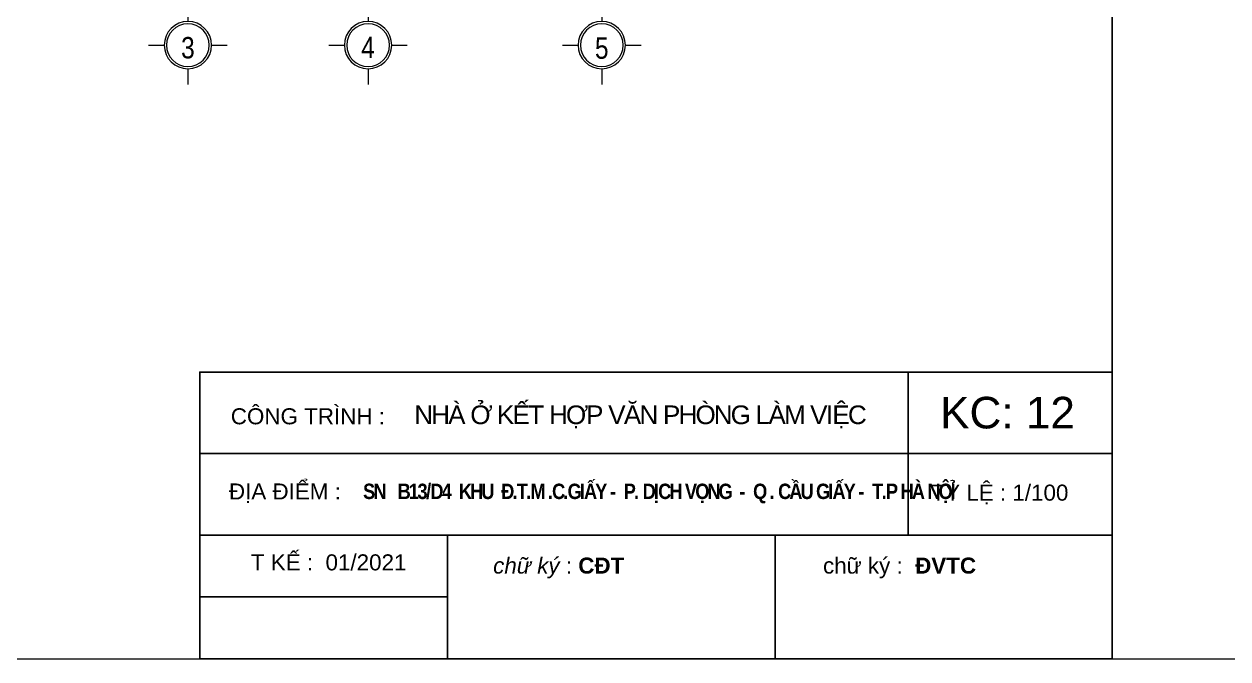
# Model space of a CAD drawing. Extents: x -165145 to 691808, y -202842 to 311040.
# Drawn here: x 621233 to 633596, y 153938 to 160457 of the extents above; entities that cross this region are included whole.
import ezdxf
from ezdxf.enums import TextEntityAlignment as Align

# ---------------------------------------------------------------- set-up
doc = ezdxf.new("R2010")
doc.units = 0
doc.header["$LTSCALE"] = 10
doc.header["$MEASUREMENT"] = 0
doc.linetypes.add('HIDDEN', pattern=[2.3807, 1.587, -0.7937])
for name, color, linetype, lineweight in [('DIM', 8, 'CONTINUOUS', 13), ('GE_KC_NETKHUAT', 9, 'HIDDEN', 20), ('KHUNG', 9, 'CONTINUOUS', 13), ('TEXT', 4, 'CONTINUOUS', 20)]:
    doc.layers.add(name, color=color, linetype=linetype, lineweight=lineweight)
doc.layers.add('KCS_BORDER', color=3, linetype='CONTINUOUS')
doc.layers.add('KCS_DIM', color=1, linetype='CONTINUOUS')
doc.styles.add('KCS_SMTEXT', font='arial.ttf', dxfattribs={"width": 0.7})
doc.styles.add('SMTEXT', font='arial.ttf', dxfattribs={"width": 0.7})
doc.styles.add('VNARIALH', font='', dxfattribs={"width": 0.75})
doc.styles.add('VnArialNarrowH', font='')
doc.styles.get('VNARIALH').set_extended_font_data('.VnArialH')
doc.styles.get('VnArialNarrowH').set_extended_font_data('.VnArial NarrowH')

# ---------------------------------------------------------------- blocks, each defined once
blk = doc.blocks.new('tentruc')
at = {"layer": 'DIM'}
for p, q in [((0, 311), (0, 516)), ((-516, 0), (-311, 0)), ((-516, 0), (-311, 0)), ((311, 0), (516, 0)), ((311, 0), (516, 0)), ((0, -516), (0, -311))]:
    blk.add_line(p, q, dxfattribs=at)
at = {"layer": 'DIM', "ltscale": 0.5}
blk.add_circle((0, 0), 311, dxfattribs=at)
at = {"layer": 'DIM'}
blk.add_circle((0, 0), 281, dxfattribs=at)
at = {"layer": 'DIM', "color": 7, "linetype": 'ByBlock', "ltscale": 0.5, "style": 'VNARIALH', "width": 1.1}
blk.add_attdef('A', text='', height=281, dxfattribs=at).set_placement((0, -107), align=Align.CENTER)
blk = doc.blocks.new('A$Ccffc6bf1')
at = {"layer": 'KCS_BORDER', "ltscale": 0.05}
for p, q in [((50029.7, 0), (50029.7, 2946.1)), ((50029.7, 2946.1), (59400, 2946.1))]:
    blk.add_line(p, q, dxfattribs=at)
blk.add_lwpolyline([(59400, 2946.1), (50029.7, 2946.1), (50029.7, 0), (59400, 0)], close=True, dxfattribs=at)
at = {"layer": 'KCS_DIM', "ltscale": 0.05}
for p, q in [((57305.2, 2946.1), (57305.2, 1270.3)), ((50029.7, 2108.2), (59400, 2108.2)), ((50029.7, 1270.3), (59400, 1270.3)), ((52573.4, 0), (52573.4, 1270.3)), ((55939.9, 0), (55939.9, 1270.3)), ((50029.7, 637.4), (52573.4, 637.4))]:
    blk.add_line(p, q, dxfattribs=at)
at = {"layer": 'KHUNG', "color": 7}
for points in [[(29700, 0), (59400, 0), (59400, 21000), (29700, 21000)], [(59400, 0), (89100, 0), (89100, 21000), (59400, 21000)]]:
    blk.add_lwpolyline(points, close=True, dxfattribs=at)
at = {"layer": 'TEXT'}
ref = blk.add_blockref('tentruc', (49907.5, 6302.8), dxfattribs=dict(at, xscale=-0.78125, yscale=0.78125, zscale=0.78125, rotation=180))
ref.add_attrib('A', '3', dxfattribs={"color": 7, "linetype": 'ByBlock', "ltscale": 0.5, "height": 219.7, "style": 'VnArialNarrowH'}).set_placement((49907.5, 6166.4), align=Align.CENTER)
ref = blk.add_blockref('tentruc', (51757.5, 6302.8), dxfattribs=dict(at, xscale=-0.78125, yscale=0.78125, zscale=0.78125, rotation=180))
ref.add_attrib('A', '4', dxfattribs={"color": 7, "linetype": 'ByBlock', "ltscale": 0.5, "height": 219.7, "style": 'VnArialNarrowH'}).set_placement((51757.5, 6169.4), align=Align.CENTER)
ref = blk.add_blockref('tentruc', (54157.5, 6302.8), dxfattribs=dict(at, xscale=-0.78125, yscale=0.78125, zscale=0.78125, rotation=180))
ref.add_attrib('A', '5', dxfattribs={"color": 7, "linetype": 'ByBlock', "ltscale": 0.5, "height": 219.7, "style": 'VnArialNarrowH'}).set_placement((54157.5, 6162.7), align=Align.CENTER)
at = {"layer": 'KCS_DIM', "ltscale": 0.05, "attachment_point": 1}
for s, insert, char_height, width, style in [('{\\W1;CÔNG TRÌNH :}', (50347.7, 2573.8), 164.588, 5025.904, 'KCS_SMTEXT'), ('{\\W1;\\T0.9;NHÀ Ở KẾT HỢP VĂN PHÒNG LÀM VIỆC}', (52232.4, 2602.6), 191.52, 5096.799, 'KCS_SMTEXT'), ('{\\W1;KC: 12}', (57632.2, 2691.1), 324.188, 7187.985, 'KCS_SMTEXT'), ('{\\W1;ĐỊA ĐIỂM :}', (50328.8, 1801.8), 164.588, 5025.904, 'KCS_SMTEXT'), ('{\\fArial|b1|i0|c0|p34;\\W0.85;\\T0.75; SN   B13/D4  KHU  Đ.T.M .C.GIẤY -  P. DỊCH VỌNG  -  Q . CẦU GIẤY -  T.P HÀ NỘI}', (51662.1, 1799.8), 158.0159, 5852.29, 'SMTEXT'), ('{\\W1;TỶ LỆ : 1/100}', (57543.9, 1789.7), 164.588, 5025.904, 'KCS_SMTEXT'), ('{\\W1;T KẾ :  01/2021}', (50554.2, 1073.8), 164.588, 5025.904, 'KCS_SMTEXT'), ('{\\fArial|b0|i1|c0|p34;\\W1;chữ ký\\fArial|b0|i0|c0|p34; : \\fArial|b1|i0|c0|p34;CĐT}', (53042.4, 1040.9), 164.588, 5025.904, 'KCS_SMTEXT'), ('{\\W1;chữ ký :  \\fArial|b1|i0|c0|p34;ĐVTC}', (56429.9, 1040.9), 164.588, 5025.904, 'KCS_SMTEXT')]:
    blk.add_mtext(s, dxfattribs=dict(at, insert=insert, char_height=char_height, width=width, style=style))

msp = doc.modelspace()

# ---------------------------------------------------------------- block references
at = {"layer": 'GE_KC_NETKHUAT'}
msp.add_blockref('A$Ccffc6bf1', (573008.10219, 153937.66595), dxfattribs=at)

doc.saveas('drawing.dxf')
